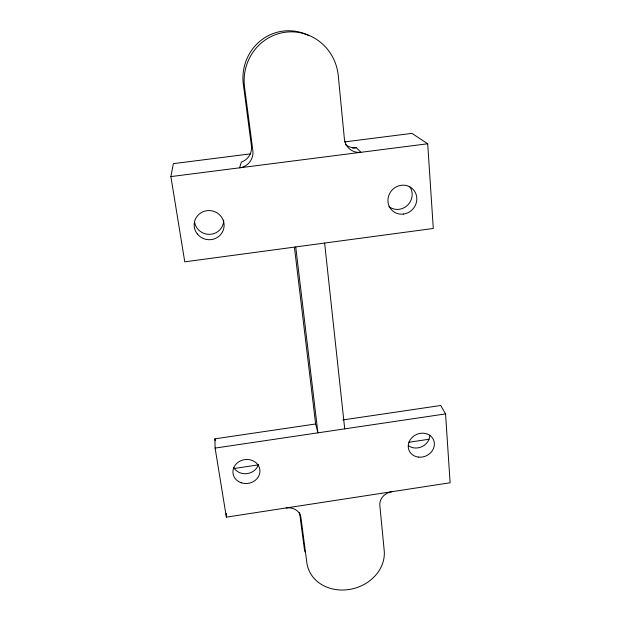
<?xml version="1.0" encoding="UTF-8"?>
<svg xmlns="http://www.w3.org/2000/svg" width="621" height="621" viewBox="0 0 621 621"><rect width="100%" height="100%" fill="white"/><g stroke="black" fill="none" stroke-linecap="round" stroke-linejoin="round"><path stroke-width="0.93" d="M344.663 141.906L411.948 133.368L427.69 143.769L433.295 228.466L184.771 261.837L170.884 176.597L173.36 163.649L250.729 153.829M295.72 246.941L317.921 432.837L315.631 423.972L214.913 438.845L215.114 448.09L226.362 517.138L450.116 482.765L445.56 413.904L440.716 405.497L342.839 419.951M234.288 468.475L258.266 464.873M408.882 442.268L429.026 439.241M215.114 448.09L445.56 413.904M352.643 148.147L356.291 147.689L360.917 152.3A15.649 15.059 -62.8 0 1 344.391 138.902L338.29 75.809A48.834 47.196 90 0 0 285.807 32.176A48.834 47.196 90 0 0 244.558 87.235L252.848 150.492A15.649 15.471 51.8 0 1 239.574 167.817L241.398 162.034A15.199 15.013 54.7 0 0 251.412 145.873L243.347 84.448A47.382 45.76 89 0 1 261.946 39.643A47.382 45.76 89 0 1 308.901 35.645M170.884 176.597L427.69 143.769M214.913 438.845L215.215 440.708M299.547 512.41L304.259 548.281A38.254 32.75 -15.5 0 0 305.004 552.022M294.432 247.236L315.631 423.972M324.62 243.059L344.717 428.863M226.207 513.365L226.362 517.138M356.291 147.689A15.183 14.632 -64.4 0 1 345.548 144.654M286.102 507.962A13.414 11.644 -11.8 0 1 300.929 517.518L306.859 562.781A39.255 33.394 -15.6 0 0 349.266 589.484A39.255 33.394 -15.6 0 0 384.205 550.571L379.827 505.323A13.282 11.489 -19.8 0 1 391.835 491.716M409.744 186.634A14.539 13.802 -48.1 0 1 407.5 205.279A14.539 13.802 -48.1 0 1 388.917 206.537M223.7 220.09A14.671 14.267 13.5 0 1 210.232 234.311A14.671 14.267 13.5 0 1 194.559 222.039M429.817 435.135A13.064 11.551 -23.9 0 1 422.35 446.46A13.064 11.551 -23.9 0 1 408.626 445.855M258.383 464.593A13.274 11.815 -8.2 0 1 246.925 473.629A13.274 11.815 -8.2 0 1 233.752 467.559M418.74 457.126A13.328 11.729 -23.8 0 0 433.699 440.273A13.328 11.729 -23.8 0 0 411.475 438.147A13.328 11.729 -23.8 0 0 418.74 457.126M241.22 482.765A13.546 12.009 -8.4 0 0 259.826 469.538A13.546 12.009 -8.4 0 0 238.223 462.187A13.546 12.009 -8.4 0 0 241.22 482.765M403.409 214.074A14.865 14.081 -47.3 0 0 414.339 190.895A14.865 14.081 -47.3 0 0 389.383 194.055A14.865 14.081 -47.3 0 0 403.409 214.074M197.346 234.008A15.005 14.57 12.1 0 0 223.04 230.733A15.005 14.57 12.1 0 0 207.003 210.674A15.005 14.57 12.1 0 0 197.346 234.008"/></g></svg>
